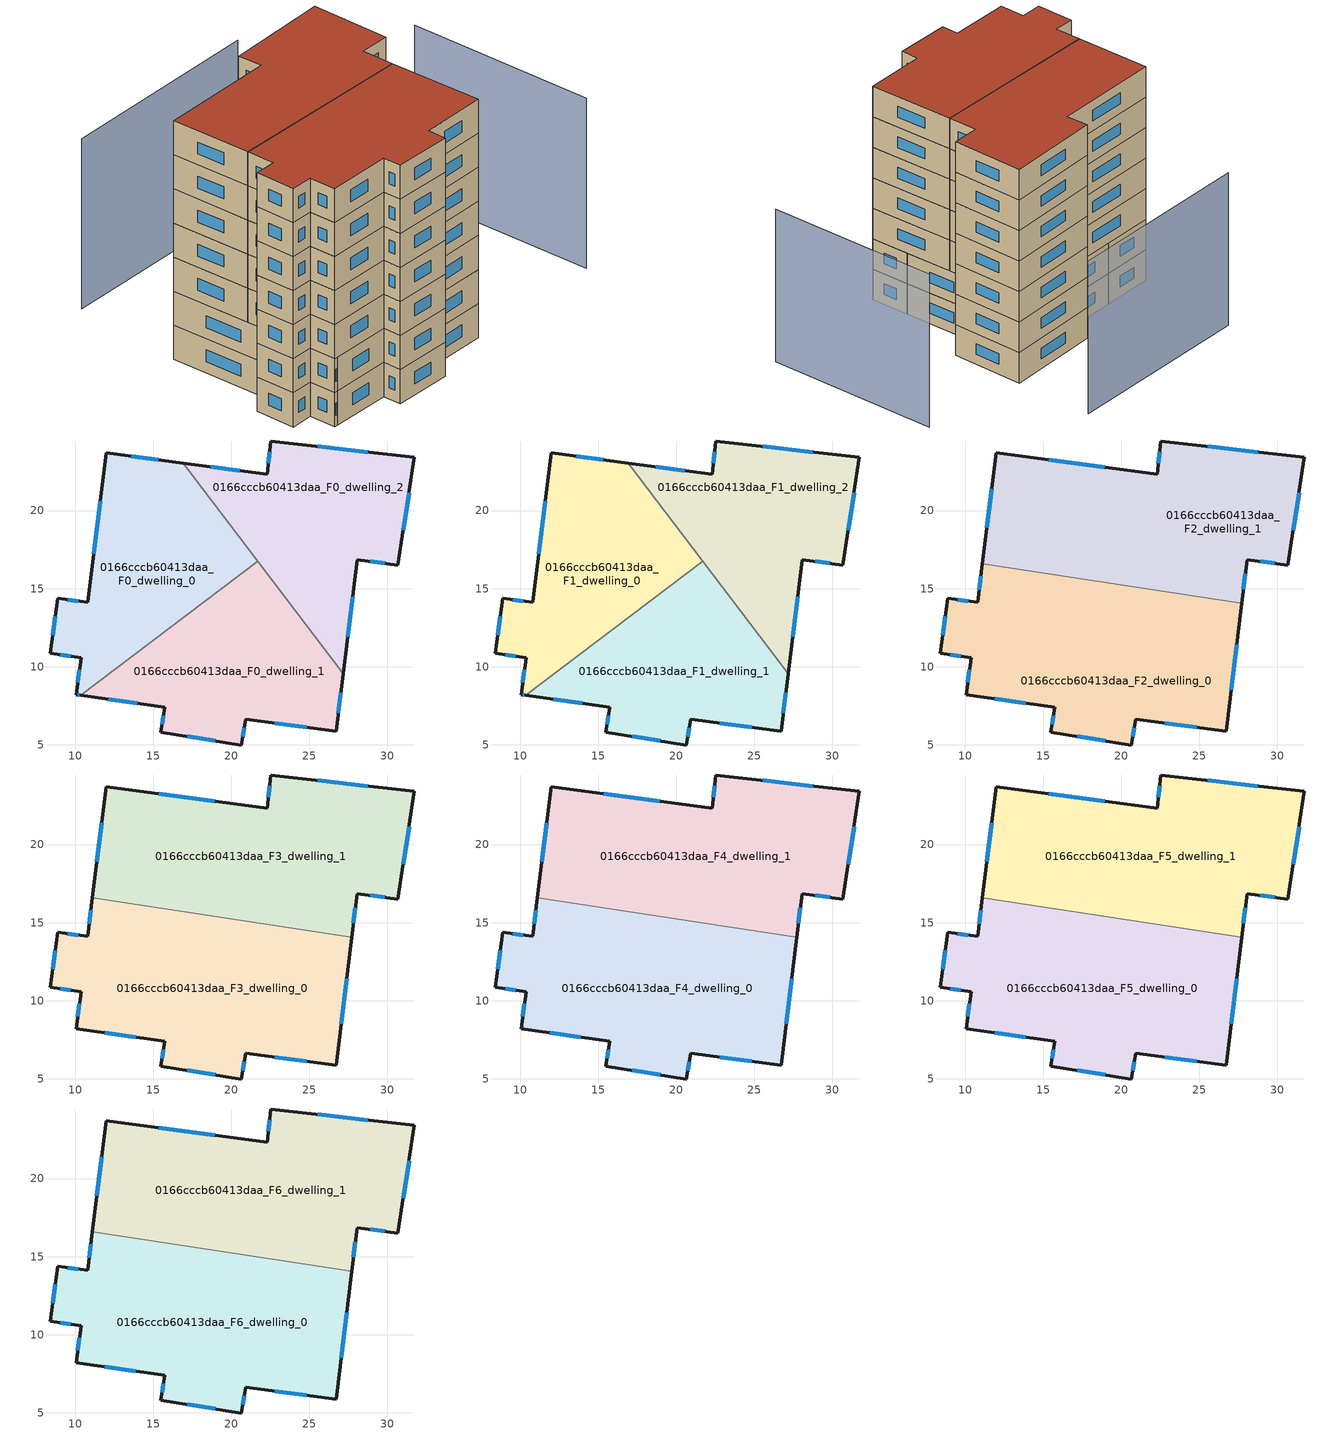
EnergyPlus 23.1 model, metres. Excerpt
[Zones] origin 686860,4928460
0166cccb60413daa_F0_dwelling_0
 floor ground (EU_floor_Construction): 16.94,23.04 21.69,16.77 10.36,8.18 10.07,8.22 10.39,10.59 8.41,10.88 8.91,14.39 10.82,14.12 12,23.69 z0
 wall outside (EU_wall_Construction): 16.94,23.04 12,23.69 10.82,14.12 8.91,14.39 8.41,10.88 10.39,10.59 10.07,8.22 10.36,8.18 z0:3
 wall to 0166cccb60413daa_F0_dwelling_1 (EU_wall_Construction): 10.36,8.18 21.69,16.77 z0:3
 wall to 0166cccb60413daa_F0_dwelling_2 (EU_wall_Construction): 21.69,16.77 16.94,23.04 z0:3
 window (EU_Window_Construction): 10.16,8.21 10.27,8.2 / 10.28,9.82 10.17,9 / 9.05,10.78 9.74,10.69 / 8.74,13.25 8.57,12.02 / 10.19,14.21 9.53,14.31 / 11.61,20.58 11.2,17.24 / 15.33,23.25 13.6,23.48 z0.98:2.02
0166cccb60413daa_F0_dwelling_1
 floor ground (EU_floor_Construction): 21.69,16.77 27.16,9.55 26.71,5.86 20.92,6.64 20.65,4.99 15.49,5.8 15.74,7.39 10.36,8.18 z0
 wall outside (EU_wall_Construction): 10.36,8.18 15.74,7.39 15.49,5.8 20.66,4.99 20.92,6.64 26.71,5.86 27.16,9.55 z0:3
 wall to 0166cccb60413daa_F0_dwelling_2 (EU_wall_Construction): 27.16,9.55 21.69,16.77 z0:3
 window (EU_Window_Construction): 22.8,6.39 24.83,6.12 / 20.74,5.53 20.83,6.11 / 17.17,5.54 18.98,5.26 / 15.66,6.88 15.58,6.32 / 12.11,7.93 13.99,7.65 / 26.86,7.06 27.02,8.35 z0.98:2.02
0166cccb60413daa_F0_dwelling_2
 floor ground (EU_floor_Construction): 31.72,23.4 30.67,16.49 28.05,16.86 27.16,9.55 16.94,23.04 22.3,22.32 22.54,24.45 z0
 wall outside (EU_wall_Construction): 27.16,9.55 28.06,16.86 30.68,16.49 31.72,23.4 22.54,24.45 22.3,22.32 16.94,23.04 z0:3
 window (EU_Window_Construction): 31.02,18.74 31.38,21.16 / 28.91,16.74 29.82,16.61 / 27.45,11.93 27.77,14.49 / 20.56,22.56 18.68,22.8 / 22.46,23.76 22.37,23.02 / 28.74,23.75 25.52,24.11 z0.98:2.02
0166cccb60413daa_F1_dwelling_0
 floor to 0166cccb60413daa_F0_dwelling_0 (EU_floor_Construction): 16.94,23.04 21.69,16.77 10.36,8.18 10.07,8.22 10.39,10.59 8.41,10.88 8.91,14.39 10.82,14.12 12,23.69 z3
 wall outside (EU_wall_Construction): 16.94,23.04 12,23.69 10.82,14.12 8.91,14.39 8.41,10.88 10.39,10.59 10.07,8.22 10.36,8.18 z3:6
 wall to 0166cccb60413daa_F1_dwelling_1 (EU_wall_Construction): 10.36,8.18 21.69,16.77 z3:6
 wall to 0166cccb60413daa_F1_dwelling_2 (EU_wall_Construction): 21.69,16.77 16.94,23.04 z3:6
 window (EU_Window_Construction): 10.16,8.21 10.27,8.2 / 10.28,9.82 10.17,9 / 9.05,10.78 9.74,10.69 / 8.74,13.25 8.57,12.02 / 10.19,14.21 9.53,14.31 / 11.61,20.58 11.2,17.24 / 15.33,23.25 13.6,23.48 z3.98:5.02
0166cccb60413daa_F1_dwelling_1
 floor to 0166cccb60413daa_F0_dwelling_1 (EU_floor_Construction): 21.69,16.77 27.16,9.55 26.71,5.86 20.92,6.64 20.65,4.99 15.49,5.8 15.74,7.39 10.36,8.18 z3
 wall outside (EU_wall_Construction): 10.36,8.18 15.74,7.39 15.49,5.8 20.66,4.99 20.92,6.64 26.71,5.86 27.16,9.55 z3:6
 wall to 0166cccb60413daa_F1_dwelling_2 (EU_wall_Construction): 27.16,9.55 21.69,16.77 z3:6
 window (EU_Window_Construction): 22.8,6.39 24.83,6.12 / 20.74,5.53 20.83,6.11 / 17.17,5.54 18.98,5.26 / 15.66,6.88 15.58,6.32 / 12.11,7.93 13.99,7.65 / 26.86,7.06 27.02,8.35 z3.98:5.02
0166cccb60413daa_F1_dwelling_2
 floor to 0166cccb60413daa_F0_dwelling_2 (EU_floor_Construction): 31.72,23.4 30.67,16.49 28.05,16.86 27.16,9.55 16.94,23.04 22.3,22.32 22.54,24.45 z3
 wall outside (EU_wall_Construction): 27.16,9.55 28.06,16.86 30.68,16.49 31.72,23.4 22.54,24.45 22.3,22.32 16.94,23.04 z3:6
 window (EU_Window_Construction): 31.02,18.74 31.38,21.16 / 28.91,16.74 29.82,16.61 / 27.45,11.93 27.77,14.49 / 20.56,22.56 18.68,22.8 / 22.46,23.76 22.37,23.02 / 28.74,23.75 25.52,24.11 z3.98:5.02
0166cccb60413daa_F2_dwelling_0
 floor to 0166cccb60413daa_F1_dwelling_0 (EU_floor_Construction): 19.72,15.28 10.36,8.18 10.07,8.22 10.39,10.59 8.41,10.88 8.91,14.39 10.82,14.12 11.12,16.58 z6
 floor to 0166cccb60413daa_F1_dwelling_1 (EU_floor_Construction): 23.23,14.74 27.16,9.55 26.71,5.86 20.92,6.64 20.65,4.99 15.49,5.8 15.74,7.39 10.36,8.18 19.72,15.28 z6
 floor to 0166cccb60413daa_F1_dwelling_2 (EU_floor_Construction): 27.71,14.06 27.16,9.55 23.23,14.74 z6
 wall outside (EU_wall_Construction): 11.12,16.58 10.82,14.12 8.91,14.39 8.41,10.88 10.39,10.59 10.07,8.22 15.74,7.39 15.49,5.8 20.66,4.99 20.92,6.64 26.71,5.86 27.71,14.06 z6:9
 wall to 0166cccb60413daa_F2_dwelling_1 (EU_wall_Construction): 27.71,14.06 11.12,16.58 z6:9
 window (EU_Window_Construction): 27.04,8.53 27.39,11.4 / 22.8,6.39 24.83,6.12 / 20.74,5.53 20.83,6.11 / 17.17,5.54 18.98,5.26 / 15.66,6.88 15.58,6.32 / 11.91,7.96 13.9,7.66 / 10.28,9.82 10.17,9 / 9.05,10.78 9.74,10.69 / 8.74,13.25 8.57,12.02 / 10.19,14.21 9.53,14.31 / 11.02,15.78 10.91,14.92 z6.98:8.02
0166cccb60413daa_F2_dwelling_1
 floor to 0166cccb60413daa_F1_dwelling_0 (EU_floor_Construction): 16.94,23.04 21.69,16.77 19.72,15.28 11.12,16.58 12,23.69 z6
 floor to 0166cccb60413daa_F1_dwelling_2 (EU_floor_Construction): 22.3,22.32 21.69,16.77 16.94,23.04 z6; 31.72,23.4 30.67,16.49 28.05,16.86 27.71,14.06 23.23,14.74 21.69,16.77 22.3,22.32 22.54,24.45 z6
 floor to 0166cccb60413daa_F1_dwelling_1 (EU_floor_Construction): 21.69,16.77 23.23,14.74 19.72,15.28 z6
 wall outside (EU_wall_Construction): 27.71,14.06 28.06,16.86 30.68,16.49 31.72,23.4 22.54,24.45 22.3,22.32 12,23.69 11.12,16.58 z6:9
 window (EU_Window_Construction): 28.74,23.75 25.52,24.11 / 31.02,18.74 31.38,21.16 / 28.91,16.74 29.82,16.61 / 27.82,14.97 27.94,15.95 / 11.71,21.38 11.4,18.9 / 18.95,22.77 15.35,23.25 / 22.46,23.76 22.37,23.02 z6.98:8.02
0166cccb60413daa_F3_dwelling_0
 floor to 0166cccb60413daa_F2_dwelling_0 (EU_floor_Construction): 27.71,14.06 26.71,5.86 20.92,6.64 20.65,4.99 15.49,5.8 15.74,7.39 10.07,8.22 10.39,10.59 8.41,10.88 8.91,14.39 10.82,14.12 11.12,16.58 z9
 wall outside (EU_wall_Construction): 11.12,16.58 10.82,14.12 8.91,14.39 8.41,10.88 10.39,10.59 10.07,8.22 15.74,7.39 15.49,5.8 20.66,4.99 20.92,6.64 26.71,5.86 27.71,14.06 z9:12
 wall to 0166cccb60413daa_F3_dwelling_1 (EU_wall_Construction): 27.71,14.06 11.12,16.58 z9:12
 window (EU_Window_Construction): 27.04,8.53 27.39,11.4 / 22.8,6.39 24.83,6.12 / 20.74,5.53 20.83,6.11 / 17.17,5.54 18.98,5.26 / 15.66,6.88 15.58,6.32 / 11.91,7.96 13.9,7.66 / 10.28,9.82 10.17,9 / 9.05,10.78 9.74,10.69 / 8.74,13.25 8.57,12.02 / 10.19,14.21 9.53,14.31 / 11.02,15.78 10.91,14.92 z9.98:11.02
0166cccb60413daa_F3_dwelling_1
 floor to 0166cccb60413daa_F2_dwelling_1 (EU_floor_Construction): 31.72,23.4 30.67,16.49 28.05,16.86 27.71,14.06 11.12,16.58 12,23.69 22.3,22.32 22.54,24.45 z9
 wall outside (EU_wall_Construction): 27.71,14.06 28.06,16.86 30.68,16.49 31.72,23.4 22.54,24.45 22.3,22.32 12,23.69 11.12,16.58 z9:12
 window (EU_Window_Construction): 28.74,23.75 25.52,24.11 / 31.02,18.74 31.38,21.16 / 28.91,16.74 29.82,16.61 / 27.82,14.97 27.94,15.95 / 11.71,21.38 11.4,18.9 / 18.95,22.77 15.35,23.25 / 22.46,23.76 22.37,23.02 z9.98:11.02
0166cccb60413daa_F4_dwelling_0
 floor to 0166cccb60413daa_F3_dwelling_0 (EU_floor_Construction): 27.71,14.06 26.71,5.86 20.92,6.64 20.65,4.99 15.49,5.8 15.74,7.39 10.07,8.22 10.39,10.59 8.41,10.88 8.91,14.39 10.82,14.12 11.12,16.58 z12
 wall outside (EU_wall_Construction): 11.12,16.58 10.82,14.12 8.91,14.39 8.41,10.88 10.39,10.59 10.07,8.22 15.74,7.39 15.49,5.8 20.66,4.99 20.92,6.64 26.71,5.86 27.71,14.06 z12:15
 wall to 0166cccb60413daa_F4_dwelling_1 (EU_wall_Construction): 27.71,14.06 11.12,16.58 z12:15
 window (EU_Window_Construction): 27.04,8.53 27.39,11.4 / 22.8,6.39 24.83,6.12 / 20.74,5.53 20.83,6.11 / 17.17,5.54 18.98,5.26 / 15.66,6.88 15.58,6.32 / 11.91,7.96 13.9,7.66 / 10.28,9.82 10.17,9 / 9.05,10.78 9.74,10.69 / 8.74,13.25 8.57,12.02 / 10.19,14.21 9.53,14.31 / 11.02,15.78 10.91,14.92 z12.98:14.02
0166cccb60413daa_F4_dwelling_1
 floor to 0166cccb60413daa_F3_dwelling_1 (EU_floor_Construction): 31.72,23.4 30.67,16.49 28.05,16.86 27.71,14.06 11.12,16.58 12,23.69 22.3,22.32 22.54,24.45 z12
 wall outside (EU_wall_Construction): 27.71,14.06 28.06,16.86 30.68,16.49 31.72,23.4 22.54,24.45 22.3,22.32 12,23.69 11.12,16.58 z12:15
 window (EU_Window_Construction): 28.74,23.75 25.52,24.11 / 31.02,18.74 31.38,21.16 / 28.91,16.74 29.82,16.61 / 27.82,14.97 27.94,15.95 / 11.71,21.38 11.4,18.9 / 18.95,22.77 15.35,23.25 / 22.46,23.76 22.37,23.02 z12.98:14.02
0166cccb60413daa_F5_dwelling_0
 floor to 0166cccb60413daa_F4_dwelling_0 (EU_floor_Construction): 27.71,14.06 26.71,5.86 20.92,6.64 20.65,4.99 15.49,5.8 15.74,7.39 10.07,8.22 10.39,10.59 8.41,10.88 8.91,14.39 10.82,14.12 11.12,16.58 z15
 wall outside (EU_wall_Construction): 11.12,16.58 10.82,14.12 8.91,14.39 8.41,10.88 10.39,10.59 10.07,8.22 15.74,7.39 15.49,5.8 20.66,4.99 20.92,6.64 26.71,5.86 27.71,14.06 z15:18
 wall to 0166cccb60413daa_F5_dwelling_1 (EU_wall_Construction): 27.71,14.06 11.12,16.58 z15:18
 window (EU_Window_Construction): 27.04,8.53 27.39,11.4 / 22.8,6.39 24.83,6.12 / 20.74,5.53 20.83,6.11 / 17.17,5.54 18.98,5.26 / 15.66,6.88 15.58,6.32 / 11.91,7.96 13.9,7.66 / 10.28,9.82 10.17,9 / 9.05,10.78 9.74,10.69 / 8.74,13.25 8.57,12.02 / 10.19,14.21 9.53,14.31 / 11.02,15.78 10.91,14.92 z15.98:17.02
0166cccb60413daa_F5_dwelling_1
 floor to 0166cccb60413daa_F4_dwelling_1 (EU_floor_Construction): 31.72,23.4 30.67,16.49 28.05,16.86 27.71,14.06 11.12,16.58 12,23.69 22.3,22.32 22.54,24.45 z15
 wall outside (EU_wall_Construction): 27.71,14.06 28.06,16.86 30.68,16.49 31.72,23.4 22.54,24.45 22.3,22.32 12,23.69 11.12,16.58 z15:18
 window (EU_Window_Construction): 28.74,23.75 25.52,24.11 / 31.02,18.74 31.38,21.16 / 28.91,16.74 29.82,16.61 / 27.82,14.97 27.94,15.95 / 11.71,21.38 11.4,18.9 / 18.95,22.77 15.35,23.25 / 22.46,23.76 22.37,23.02 z15.98:17.02
0166cccb60413daa_F6_dwelling_0
 floor to 0166cccb60413daa_F5_dwelling_0 (EU_floor_Construction): 27.71,14.06 26.71,5.86 20.92,6.64 20.65,4.99 15.49,5.8 15.74,7.39 10.07,8.22 10.39,10.59 8.41,10.88 8.91,14.39 10.82,14.12 11.12,16.58 z18
 wall outside (EU_wall_Construction): 11.12,16.58 10.82,14.12 8.91,14.39 8.41,10.88 10.39,10.59 10.07,8.22 15.74,7.39 15.49,5.8 20.66,4.99 20.92,6.64 26.71,5.86 27.71,14.06 z18:21
 wall to 0166cccb60413daa_F6_dwelling_1 (EU_wall_Construction): 27.71,14.06 11.12,16.58 z18:21
 window (EU_Window_Construction): 27.04,8.53 27.39,11.4 / 22.8,6.39 24.83,6.12 / 20.74,5.53 20.83,6.11 / 17.17,5.54 18.98,5.26 / 15.66,6.88 15.58,6.32 / 11.91,7.96 13.9,7.66 / 10.28,9.82 10.17,9 / 9.05,10.78 9.74,10.69 / 8.74,13.25 8.57,12.02 / 10.19,14.21 9.53,14.31 / 11.02,15.78 10.91,14.92 z18.98:20.02
 roof outside (EU_roof_Construction): 26.71,5.86 27.71,14.06 11.12,16.58 10.82,14.12 8.91,14.39 8.41,10.88 10.39,10.59 10.07,8.22 15.74,7.39 15.49,5.8 20.66,4.99 20.92,6.64 z21
0166cccb60413daa_F6_dwelling_1
 floor to 0166cccb60413daa_F5_dwelling_1 (EU_floor_Construction): 31.72,23.4 30.67,16.49 28.05,16.86 27.71,14.06 11.12,16.58 12,23.69 22.3,22.32 22.54,24.45 z18
 wall outside (EU_wall_Construction): 27.71,14.06 28.06,16.86 30.68,16.49 31.72,23.4 22.54,24.45 22.3,22.32 12,23.69 11.12,16.58 z18:21
 window (EU_Window_Construction): 28.74,23.75 25.52,24.11 / 31.02,18.74 31.38,21.16 / 28.91,16.74 29.82,16.61 / 27.82,14.97 27.94,15.95 / 11.71,21.38 11.4,18.9 / 18.95,22.77 15.35,23.25 / 22.46,23.76 22.37,23.02 z18.98:20.02
 roof outside (EU_roof_Construction): 30.68,16.49 31.72,23.4 22.54,24.45 22.3,22.32 12,23.69 11.12,16.58 27.71,14.06 28.06,16.86 z21
shading: 32.83,30.92 14.53,33.41 / 39.54,4.21 41.68,20.72 z0:15
[Building]
EU S2 Campaign: North Axis=0; Terrain=City; Solar Distribution=FullExterior
[Site:Location]
Bologna: Latitude=44.5; Longitude=11.25; Time Zone=1; Elevation=37
[SizingPeriod:WeatherFileDays]
AnnualSizingPeriod: Begin Month=1; Begin Day of Month=1; End Month=12; End Day of Month=31; Day of Week for Start Day=Monday; Use Weather File Daylight Saving Period=No; Use Weather File Rain and Snow Indicators=No
[MATERIAL]
EU_InternalMass_Material: Roughness=MediumRough; Thickness=0.1; Conductivity=1; Density=1800; Specific Heat=900; Thermal Absorptance=0.9; Solar Absorptance=0.7; Visible Absorptance=0.7
[MATERIAL:NOMASS] Roughness=MediumRough; Thermal Absorptance=0.9; Solar Absorptance=0.7; Visible Absorptance=0.7
Name | Thermal Resistance
EU_wall_NoMass | 0.905828
EU_roof_NoMass | 0.37593
EU_floor_NoMass | 0.67114
[WINDOWMATERIAL:SIMPLEGLAZINGSYSTEM]
EU_Window_SimpleGlazing: UFactor=4.52486; Solar Heat Gain Coefficient=0.85; Visible Transmittance=0.85
[CONSTRUCTION]
EU_wall_Construction: EU_wall_NoMass
EU_roof_Construction: EU_roof_NoMass
EU_floor_Construction: EU_floor_NoMass
EU_InternalMass_Construction: EU_InternalMass_Material
EU_Window_Construction: EU_Window_SimpleGlazing
[ZONE] Type=1; Multiplier=1; Ceiling Height=autocalculate; Floor Area=autocalculate; Part of Total Floor Area=Yes
Name | Volume
0166cccb60413daa_F0_dwelling_0; 0166cccb60413daa_F1_dwelling_0 | 311.877
0166cccb60413daa_F2_dwelling_0 | 467.815
0166cccb60413daa_F3_dwelling_0; 0166cccb60413daa_F4_dwelling_0; 0166cccb60413daa_F5_dwelling_0; 0166cccb60413daa_F6_dwelling_0 | 467.826
0166cccb60413daa_F0_dwelling_1; 0166cccb60413daa_F1_dwelling_1 | 311.9
0166cccb60413daa_F2_dwelling_1 | 467.837
0166cccb60413daa_F3_dwelling_1; 0166cccb60413daa_F4_dwelling_1; 0166cccb60413daa_F5_dwelling_1; 0166cccb60413daa_F6_dwelling_1 | 467.845
0166cccb60413daa_F0_dwelling_2; 0166cccb60413daa_F1_dwelling_2 | 311.878
[INTERNALMASS] Construction=EU_InternalMass_Construction
Name | Zone or ZoneList | Surface Area
0166cccb60413daa_F0_dwelling_0_EU_InternalMass | 0166cccb60413daa_F0_dwelling_0 | 103.96
0166cccb60413daa_F0_dwelling_1_EU_InternalMass | 0166cccb60413daa_F0_dwelling_1 | 103.967
0166cccb60413daa_F0_dwelling_2_EU_InternalMass | 0166cccb60413daa_F0_dwelling_2 | 103.959
0166cccb60413daa_F1_dwelling_0_EU_InternalMass | 0166cccb60413daa_F1_dwelling_0 | 103.96
0166cccb60413daa_F1_dwelling_1_EU_InternalMass | 0166cccb60413daa_F1_dwelling_1 | 103.967
0166cccb60413daa_F1_dwelling_2_EU_InternalMass | 0166cccb60413daa_F1_dwelling_2 | 103.959
0166cccb60413daa_F2_dwelling_0_EU_InternalMass | 0166cccb60413daa_F2_dwelling_0 | 155.942
0166cccb60413daa_F2_dwelling_1_EU_InternalMass | 0166cccb60413daa_F2_dwelling_1 | 155.948
0166cccb60413daa_F3_dwelling_0_EU_InternalMass | 0166cccb60413daa_F3_dwelling_0 | 155.942
0166cccb60413daa_F3_dwelling_1_EU_InternalMass | 0166cccb60413daa_F3_dwelling_1 | 155.948
0166cccb60413daa_F4_dwelling_0_EU_InternalMass | 0166cccb60413daa_F4_dwelling_0 | 155.942
0166cccb60413daa_F4_dwelling_1_EU_InternalMass | 0166cccb60413daa_F4_dwelling_1 | 155.948
0166cccb60413daa_F5_dwelling_0_EU_InternalMass | 0166cccb60413daa_F5_dwelling_0 | 155.942
0166cccb60413daa_F5_dwelling_1_EU_InternalMass | 0166cccb60413daa_F5_dwelling_1 | 155.948
0166cccb60413daa_F6_dwelling_0_EU_InternalMass | 0166cccb60413daa_F6_dwelling_0 | 155.942
0166cccb60413daa_F6_dwelling_1_EU_InternalMass | 0166cccb60413daa_F6_dwelling_1 | 155.948
[OTHEREQUIPMENT] Fuel Type=Electricity; Design Level Calculation Method=Watts/Area; Power per Zone Floor Area=1; Fraction Latent=0; Fraction Radiant=0; Fraction Lost=0; Carbon Dioxide Generation Rate=0; EndUse Subcategory=EU_Step8_InternalGains
Name | Zone or ZoneList or Space or SpaceList | Schedule
EU_Step8_InternalGain_0166cccb60413daa_F0_dwelling_0_f000 | 0166cccb60413daa_F0_dwelling_0 | EU_Step8_GainSchedule_0166cccb60413daa_F0_dwelling_0_f000
EU_Step8_InternalGain_0166cccb60413daa_F0_dwelling_1_f000 | 0166cccb60413daa_F0_dwelling_1 | EU_Step8_GainSchedule_0166cccb60413daa_F0_dwelling_1_f000
EU_Step8_InternalGain_0166cccb60413daa_F0_dwelling_2_f000 | 0166cccb60413daa_F0_dwelling_2 | EU_Step8_GainSchedule_0166cccb60413daa_F0_dwelling_2_f000
EU_Step8_InternalGain_0166cccb60413daa_F1_dwelling_0_f000 | 0166cccb60413daa_F1_dwelling_0 | EU_Step8_GainSchedule_0166cccb60413daa_F1_dwelling_0_f000
EU_Step8_InternalGain_0166cccb60413daa_F1_dwelling_1_f000 | 0166cccb60413daa_F1_dwelling_1 | EU_Step8_GainSchedule_0166cccb60413daa_F1_dwelling_1_f000
EU_Step8_InternalGain_0166cccb60413daa_F1_dwelling_2_f000 | 0166cccb60413daa_F1_dwelling_2 | EU_Step8_GainSchedule_0166cccb60413daa_F1_dwelling_2_f000
EU_Step8_InternalGain_0166cccb60413daa_F2_dwelling_0_f000 | 0166cccb60413daa_F2_dwelling_0 | EU_Step8_GainSchedule_0166cccb60413daa_F2_dwelling_0_f000
EU_Step8_InternalGain_0166cccb60413daa_F2_dwelling_1_f000 | 0166cccb60413daa_F2_dwelling_1 | EU_Step8_GainSchedule_0166cccb60413daa_F2_dwelling_1_f000
EU_Step8_InternalGain_0166cccb60413daa_F3_dwelling_0_f000 | 0166cccb60413daa_F3_dwelling_0 | EU_Step8_GainSchedule_0166cccb60413daa_F3_dwelling_0_f000
EU_Step8_InternalGain_0166cccb60413daa_F3_dwelling_1_f000 | 0166cccb60413daa_F3_dwelling_1 | EU_Step8_GainSchedule_0166cccb60413daa_F3_dwelling_1_f000
EU_Step8_InternalGain_0166cccb60413daa_F4_dwelling_0_f000 | 0166cccb60413daa_F4_dwelling_0 | EU_Step8_GainSchedule_0166cccb60413daa_F4_dwelling_0_f000
EU_Step8_InternalGain_0166cccb60413daa_F4_dwelling_1_f000 | 0166cccb60413daa_F4_dwelling_1 | EU_Step8_GainSchedule_0166cccb60413daa_F4_dwelling_1_f000
EU_Step8_InternalGain_0166cccb60413daa_F5_dwelling_0_f000 | 0166cccb60413daa_F5_dwelling_0 | EU_Step8_GainSchedule_0166cccb60413daa_F5_dwelling_0_f000
EU_Step8_InternalGain_0166cccb60413daa_F5_dwelling_1_f000 | 0166cccb60413daa_F5_dwelling_1 | EU_Step8_GainSchedule_0166cccb60413daa_F5_dwelling_1_f000
EU_Step8_InternalGain_0166cccb60413daa_F6_dwelling_0_f000 | 0166cccb60413daa_F6_dwelling_0 | EU_Step8_GainSchedule_0166cccb60413daa_F6_dwelling_0_f000
EU_Step8_InternalGain_0166cccb60413daa_F6_dwelling_1_f000 | 0166cccb60413daa_F6_dwelling_1 | EU_Step8_GainSchedule_0166cccb60413daa_F6_dwelling_1_f000
[ZONEVENTILATION:DESIGNFLOWRATE] Schedule=EU_AlwaysOn; Design Flow Rate Calculation Method=AirChanges/Hour; Air Changes per Hour=0.73129; Ventilation Type=Natural; Fan Pressure Rise=0; Fan Total Efficiency=1; Constant Term Coefficient=1; Temperature Term Coefficient=0; Velocity Term Coefficient=0; Velocity Squared Term Coefficient=0; Minimum Indoor Temperature=-100; Maximum Indoor Temperature=100; Delta Temperature=-100; Minimum Outdoor Temperature=-100; Maximum Outdoor Temperature=100; Maximum Wind Speed=40
Name | Zone or ZoneList or Space or SpaceList
EU_ConstantAir_0166cccb60413daa_F0_dwelling_0 | 0166cccb60413daa_F0_dwelling_0
EU_ConstantAir_0166cccb60413daa_F0_dwelling_1 | 0166cccb60413daa_F0_dwelling_1
EU_ConstantAir_0166cccb60413daa_F0_dwelling_2 | 0166cccb60413daa_F0_dwelling_2
EU_ConstantAir_0166cccb60413daa_F1_dwelling_0 | 0166cccb60413daa_F1_dwelling_0
EU_ConstantAir_0166cccb60413daa_F1_dwelling_1 | 0166cccb60413daa_F1_dwelling_1
EU_ConstantAir_0166cccb60413daa_F1_dwelling_2 | 0166cccb60413daa_F1_dwelling_2
EU_ConstantAir_0166cccb60413daa_F2_dwelling_0 | 0166cccb60413daa_F2_dwelling_0
EU_ConstantAir_0166cccb60413daa_F2_dwelling_1 | 0166cccb60413daa_F2_dwelling_1
EU_ConstantAir_0166cccb60413daa_F3_dwelling_0 | 0166cccb60413daa_F3_dwelling_0
EU_ConstantAir_0166cccb60413daa_F3_dwelling_1 | 0166cccb60413daa_F3_dwelling_1
EU_ConstantAir_0166cccb60413daa_F4_dwelling_0 | 0166cccb60413daa_F4_dwelling_0
EU_ConstantAir_0166cccb60413daa_F4_dwelling_1 | 0166cccb60413daa_F4_dwelling_1
EU_ConstantAir_0166cccb60413daa_F5_dwelling_0 | 0166cccb60413daa_F5_dwelling_0
EU_ConstantAir_0166cccb60413daa_F5_dwelling_1 | 0166cccb60413daa_F5_dwelling_1
EU_ConstantAir_0166cccb60413daa_F6_dwelling_0 | 0166cccb60413daa_F6_dwelling_0
EU_ConstantAir_0166cccb60413daa_F6_dwelling_1 | 0166cccb60413daa_F6_dwelling_1
[HVACTEMPLATE:THERMOSTAT] Constant Heating Setpoint=20; Constant Cooling Setpoint=50
EU_HeatOnly_0166cccb60413daa_F0_dwelling_0; EU_HeatOnly_0166cccb60413daa_F0_dwelling_1; EU_HeatOnly_0166cccb60413daa_F0_dwelling_2; EU_HeatOnly_0166cccb60413daa_F1_dwelling_0; EU_HeatOnly_0166cccb60413daa_F1_dwelling_1; EU_HeatOnly_0166cccb60413daa_F1_dwelling_2; EU_HeatOnly_0166cccb60413daa_F2_dwelling_0; EU_HeatOnly_0166cccb60413daa_F2_dwelling_1; EU_HeatOnly_0166cccb60413daa_F3_dwelling_0; EU_HeatOnly_0166cccb60413daa_F3_dwelling_1; EU_HeatOnly_0166cccb60413daa_F4_dwelling_0; EU_HeatOnly_0166cccb60413daa_F4_dwelling_1; EU_HeatOnly_0166cccb60413daa_F5_dwelling_0; EU_HeatOnly_0166cccb60413daa_F5_dwelling_1; EU_HeatOnly_0166cccb60413daa_F6_dwelling_0; EU_HeatOnly_0166cccb60413daa_F6_dwelling_1
[HVACTEMPLATE:ZONE:IDEALLOADSAIRSYSTEM] System Availability Schedule=EU_AlwaysOn; Maximum Heating Supply Air Temperature=50; Minimum Cooling Supply Air Temperature=13; Maximum Heating Supply Air Humidity Ratio=0.0156; Minimum Cooling Supply Air Humidity Ratio=0.0077; Heating Limit=NoLimit; Cooling Limit=NoLimit; Heating Availability Schedule=EU_AlwaysOn; Cooling Availability Schedule=EU_CoolingOff; Dehumidification Control Type=ConstantSensibleHeatRatio; Cooling Sensible Heat Ratio=0.7; Dehumidification Setpoint=60; Humidification Control Type=None; Humidification Setpoint=30; Outdoor Air Method=None; Outdoor Air Flow Rate per Person=0.00944; Outdoor Air Flow Rate per Zone Floor Area=0; Outdoor Air Flow Rate per Zone=0; Demand Controlled Ventilation Type=None; Outdoor Air Economizer Type=NoEconomizer; Heat Recovery Type=None; Sensible Heat Recovery Effectiveness=0.7; Latent Heat Recovery Effectiveness=0.65
Name | Template Thermostat
0166cccb60413daa_F0_dwelling_0 | EU_HeatOnly_0166cccb60413daa_F0_dwelling_0
0166cccb60413daa_F0_dwelling_1 | EU_HeatOnly_0166cccb60413daa_F0_dwelling_1
0166cccb60413daa_F0_dwelling_2 | EU_HeatOnly_0166cccb60413daa_F0_dwelling_2
0166cccb60413daa_F1_dwelling_0 | EU_HeatOnly_0166cccb60413daa_F1_dwelling_0
0166cccb60413daa_F1_dwelling_1 | EU_HeatOnly_0166cccb60413daa_F1_dwelling_1
0166cccb60413daa_F1_dwelling_2 | EU_HeatOnly_0166cccb60413daa_F1_dwelling_2
0166cccb60413daa_F2_dwelling_0 | EU_HeatOnly_0166cccb60413daa_F2_dwelling_0
0166cccb60413daa_F2_dwelling_1 | EU_HeatOnly_0166cccb60413daa_F2_dwelling_1
0166cccb60413daa_F3_dwelling_0 | EU_HeatOnly_0166cccb60413daa_F3_dwelling_0
0166cccb60413daa_F3_dwelling_1 | EU_HeatOnly_0166cccb60413daa_F3_dwelling_1
0166cccb60413daa_F4_dwelling_0 | EU_HeatOnly_0166cccb60413daa_F4_dwelling_0
0166cccb60413daa_F4_dwelling_1 | EU_HeatOnly_0166cccb60413daa_F4_dwelling_1
0166cccb60413daa_F5_dwelling_0 | EU_HeatOnly_0166cccb60413daa_F5_dwelling_0
0166cccb60413daa_F5_dwelling_1 | EU_HeatOnly_0166cccb60413daa_F5_dwelling_1
0166cccb60413daa_F6_dwelling_0 | EU_HeatOnly_0166cccb60413daa_F6_dwelling_0
0166cccb60413daa_F6_dwelling_1 | EU_HeatOnly_0166cccb60413daa_F6_dwelling_1
[SIZING:ZONE] Zone Cooling Design Supply Air Temperature Input Method=SupplyAirTemperature; Zone Cooling Design Supply Air Temperature=13; Zone Heating Design Supply Air Temperature Input Method=SupplyAirTemperature; Zone Heating Design Supply Air Temperature=50; Zone Cooling Design Supply Air Humidity Ratio=0.008; Zone Heating Design Supply Air Humidity Ratio=0.008; Cooling Design Air Flow Method=DesignDay; Cooling Design Air Flow Rate=0; Cooling Minimum Air Flow per Zone Floor Area=0.000762; Cooling Minimum Air Flow=0; Cooling Minimum Air Flow Fraction=0.2; Heating Design Air Flow Method=DesignDay; Heating Design Air Flow Rate=0; Heating Maximum Air Flow per Zone Floor Area=0.002032; Heating Maximum Air Flow=0.141576; Heating Maximum Air Flow Fraction=0.3; Account for Dedicated Outdoor Air System=No; Dedicated Outdoor Air System Control Strategy=NeutralSupplyAir; Dedicated Outdoor Air Low Setpoint Temperature for Design=autosize; Dedicated Outdoor Air High Setpoint Temperature for Design=autosize; Zone Load Sizing Method=Sensible Load Only No Latent Load; Zone Latent Cooling Design Supply Air Humidity Ratio Input Method=HumidityRatioDifference; Zone Cooling Design Supply Air Humidity Ratio Difference=0.005; Zone Latent Heating Design Supply Air Humidity Ratio Input Method=HumidityRatioDifference; Zone Humidification Design Supply Air Humidity Ratio Difference=0.005
0166cccb60413daa_F0_dwelling_0; 0166cccb60413daa_F0_dwelling_1; 0166cccb60413daa_F0_dwelling_2; 0166cccb60413daa_F1_dwelling_0; 0166cccb60413daa_F1_dwelling_1; 0166cccb60413daa_F1_dwelling_2; 0166cccb60413daa_F2_dwelling_0; 0166cccb60413daa_F2_dwelling_1; 0166cccb60413daa_F3_dwelling_0; 0166cccb60413daa_F3_dwelling_1; 0166cccb60413daa_F4_dwelling_0; 0166cccb60413daa_F4_dwelling_1; 0166cccb60413daa_F5_dwelling_0; 0166cccb60413daa_F5_dwelling_1; 0166cccb60413daa_F6_dwelling_0; 0166cccb60413daa_F6_dwelling_1
[SCHEDULE:CONSTANT]
Name | Hourly Value
EU_AlwaysOn | 1
EU_CoolingOff | 0
[SCHEDULE:FILE] Column Number=1; Rows to Skip at Top=0; Number of Hours of Data=8760; Column Separator=Comma; Interpolate to Timestep=No; Minutes per Item=60; Adjust Schedule for Daylight Savings=Yes
Name | File
EU_Step8_GainSchedule_0166cccb60413daa_F0_dwelling_0_f000 | ../../schedules/0166cccb60413daa/0166cccb60413daa_F0_dwelling_0_f000_gain.csv
EU_Step8_GainSchedule_0166cccb60413daa_F0_dwelling_1_f000 | ../../schedules/0166cccb60413daa/0166cccb60413daa_F0_dwelling_1_f000_gain.csv
EU_Step8_GainSchedule_0166cccb60413daa_F0_dwelling_2_f000 | ../../schedules/0166cccb60413daa/0166cccb60413daa_F0_dwelling_2_f000_gain.csv
EU_Step8_GainSchedule_0166cccb60413daa_F1_dwelling_0_f000 | ../../schedules/0166cccb60413daa/0166cccb60413daa_F1_dwelling_0_f000_gain.csv
EU_Step8_GainSchedule_0166cccb60413daa_F1_dwelling_1_f000 | ../../schedules/0166cccb60413daa/0166cccb60413daa_F1_dwelling_1_f000_gain.csv
EU_Step8_GainSchedule_0166cccb60413daa_F1_dwelling_2_f000 | ../../schedules/0166cccb60413daa/0166cccb60413daa_F1_dwelling_2_f000_gain.csv
EU_Step8_GainSchedule_0166cccb60413daa_F2_dwelling_0_f000 | ../../schedules/0166cccb60413daa/0166cccb60413daa_F2_dwelling_0_f000_gain.csv
EU_Step8_GainSchedule_0166cccb60413daa_F2_dwelling_1_f000 | ../../schedules/0166cccb60413daa/0166cccb60413daa_F2_dwelling_1_f000_gain.csv
EU_Step8_GainSchedule_0166cccb60413daa_F3_dwelling_0_f000 | ../../schedules/0166cccb60413daa/0166cccb60413daa_F3_dwelling_0_f000_gain.csv
EU_Step8_GainSchedule_0166cccb60413daa_F3_dwelling_1_f000 | ../../schedules/0166cccb60413daa/0166cccb60413daa_F3_dwelling_1_f000_gain.csv
EU_Step8_GainSchedule_0166cccb60413daa_F4_dwelling_0_f000 | ../../schedules/0166cccb60413daa/0166cccb60413daa_F4_dwelling_0_f000_gain.csv
EU_Step8_GainSchedule_0166cccb60413daa_F4_dwelling_1_f000 | ../../schedules/0166cccb60413daa/0166cccb60413daa_F4_dwelling_1_f000_gain.csv
EU_Step8_GainSchedule_0166cccb60413daa_F5_dwelling_0_f000 | ../../schedules/0166cccb60413daa/0166cccb60413daa_F5_dwelling_0_f000_gain.csv
EU_Step8_GainSchedule_0166cccb60413daa_F5_dwelling_1_f000 | ../../schedules/0166cccb60413daa/0166cccb60413daa_F5_dwelling_1_f000_gain.csv
EU_Step8_GainSchedule_0166cccb60413daa_F6_dwelling_0_f000 | ../../schedules/0166cccb60413daa/0166cccb60413daa_F6_dwelling_0_f000_gain.csv
EU_Step8_GainSchedule_0166cccb60413daa_F6_dwelling_1_f000 | ../../schedules/0166cccb60413daa/0166cccb60413daa_F6_dwelling_1_f000_gain.csv
